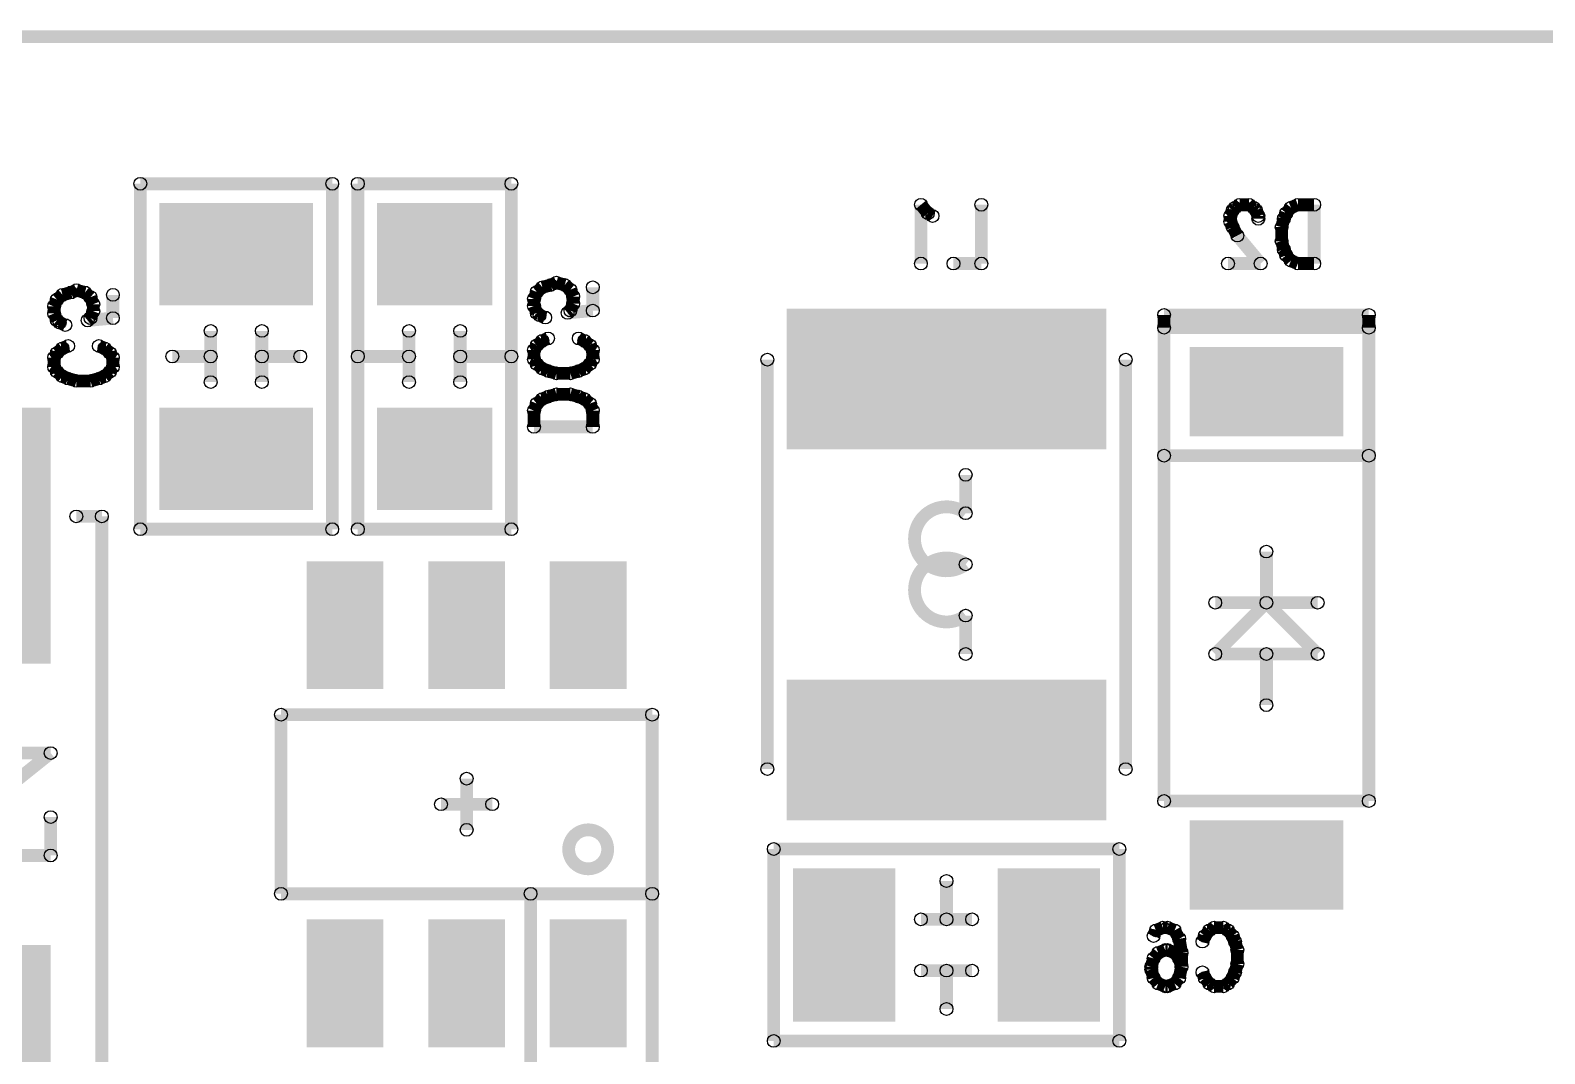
# Model space of a CAD drawing. Extents: x 100 to 134.1, y 89.7 to 148.
# Drawn here: x 114.59 to 126.42, y 140.05 to 148.05 of the extents above; entities that cross this region are included whole.
import ezdxf

# ---------------------------------------------------------------- set-up
doc = ezdxf.new("R2010")
doc.units = 0
doc.layers.get('0').update_dxf_attribs({"linetype": 'CONTINUOUS'})
doc.layers.add('MASK-BOTTOM_PHO', color=4, linetype='CONTINUOUS')
doc.layers.add('SILK-BOTTOM_PHO', color=5, linetype='CONTINUOUS')

# ---------------------------------------------------------------- blocks, each defined once
blk = doc.blocks.new('SQUARE_21')
blk.add_solid([(0.999998, 0.999998), (0.999998, -0.999998), (-0.999998, 0.999998), (-0.999998, -0.999998)])
blk = doc.blocks.new('SQUARE_10')
blk.add_solid([(0.350012, 0.350012), (0.350012, -0.350012), (-0.350012, 0.350012), (-0.350012, -0.350012)])
blk = doc.blocks.new('SQUARE_122')
blk.add_solid([(0.299974, 0.299974), (0.299974, -0.299974), (-0.299974, 0.299974), (-0.299974, -0.299974)])
blk = doc.blocks.new('SQUARE_152')
blk.add_solid([(0.550036, 0.550036), (0.550036, -0.550036), (-0.550036, 0.550036), (-0.550036, -0.550036)])
blk = doc.blocks.new('SQUARE_165')
blk.add_solid([(0.40005, 0.40005), (0.40005, -0.40005), (-0.40005, 0.40005), (-0.40005, -0.40005)])
blk = doc.blocks.new('ROUND_1')
blk.add_circle((0, 0), 0.05)

msp = doc.modelspace()

# ---------------------------------------------------------------- linework, layer by layer
at = {"layer": 'MASK-BOTTOM_PHO'}
for points, const_width in [([(131.99999, 147.999958), (102.00005, 147.999958)], 0.100076), ([(116.000022, 146.299936), (116.400072, 146.299936)], 0.8001), ([(117.700044, 146.299936), (117.80012, 146.299936)], 0.8001), ([(122.450098, 145.325084), (121.05005, 145.325084)], 1.100072), ([(124.000006, 145.225008), (124.499878, 145.225008)], 0.700024), ([(116.000022, 144.69999), (116.400072, 144.69999)], 0.8001), ([(117.700044, 144.69999), (117.80012, 144.69999)], 0.8001), ([(117.050058, 143.20012), (117.050058, 143.599916)], 0.599948), ([(118.000018, 143.20012), (118.000018, 143.599916)], 0.599948), ([(118.949978, 143.20012), (118.949978, 143.599916)], 0.599948), ([(122.450098, 142.424912), (121.05005, 142.424912)], 1.100072), ([(124.000006, 141.52499), (124.499878, 141.52499)], 0.700024), ([(120.949974, 141.100048), (120.949974, 140.699998)], 0.8001), ([(122.54992, 141.100048), (122.54992, 140.699998)], 0.8001), ([(117.050058, 140.400024), (117.050058, 140.800074)], 0.599948), ([(118.000018, 140.400024), (118.000018, 140.800074)], 0.599948), ([(118.949978, 140.400024), (118.949978, 140.800074)], 0.599948)]:
    msp.add_lwpolyline(points, dxfattribs=dict(at, const_width=const_width))
at = {"layer": 'SILK-BOTTOM_PHO', "const_width": 0.100076}
for points in [[(131.99999, 147.999958), (102.00005, 147.999958)], [(116.949982, 146.8501), (115.450112, 146.8501)], [(115.450112, 146.8501), (115.450112, 144.15008)], [(116.949982, 144.15008), (116.949982, 146.8501)], [(118.35003, 146.8501), (117.14988, 146.8501)], [(117.14988, 146.8501), (117.14988, 144.15008)], [(118.35003, 144.15008), (118.35003, 146.8501)], [(121.604532, 146.62023), (121.549922, 146.686016)], [(121.549922, 146.686016), (121.549922, 146.22653)], [(121.640854, 146.598386), (121.604532, 146.62023)], [(122.022616, 146.686016), (122.022616, 146.22653)], [(123.98629, 146.642074), (123.968256, 146.598386)], [(123.968256, 146.598386), (123.968256, 146.554698)], [(124.004578, 146.664172), (123.98629, 146.642074)], [(124.0409, 146.686016), (124.004578, 146.664172)], [(124.113544, 146.686016), (124.0409, 146.686016)], [(124.15012, 146.664172), (124.113544, 146.686016)], [(124.168154, 146.642074), (124.15012, 146.664172)], [(124.186442, 146.598386), (124.168154, 146.642074)], [(124.186442, 146.576542), (124.186442, 146.598386)], [(124.38634, 146.576542), (124.368306, 146.51101)], [(124.404628, 146.62023), (124.38634, 146.576542)], [(124.44095, 146.664172), (124.404628, 146.62023)], [(124.49556, 146.686016), (124.44095, 146.664172)], [(124.622814, 146.686016), (124.49556, 146.686016)], [(124.622814, 146.686016), (124.622814, 146.22653)], [(123.968256, 146.554698), (123.98629, 146.51101)], [(123.98629, 146.51101), (124.022612, 146.445224)], [(124.368306, 146.51101), (124.368306, 146.401536)], [(124.022612, 146.445224), (124.204476, 146.22653)], [(124.368306, 146.401536), (124.38634, 146.336004)], [(122.022616, 146.22653), (121.80443, 146.22653)], [(124.204476, 146.22653), (123.949968, 146.22653)], [(124.38634, 146.336004), (124.404628, 146.292062)], [(124.404628, 146.292062), (124.44095, 146.248374)], [(124.44095, 146.248374), (124.49556, 146.22653)], [(124.49556, 146.22653), (124.622814, 146.22653)], [(114.907822, 145.999962), (114.84229, 145.981928)], [(114.95151, 146.01825), (114.907822, 145.999962)], [(115.017296, 145.999962), (114.95151, 146.01825)], [(115.060984, 145.96364), (115.017296, 145.999962)], [(118.548404, 146.004534), (118.52656, 145.949924)], [(118.592092, 146.040856), (118.548404, 146.004534)], [(118.657878, 146.059144), (118.592092, 146.040856)], [(118.701566, 146.077178), (118.657878, 146.059144)], [(118.767098, 146.059144), (118.701566, 146.077178)], [(118.81104, 146.022822), (118.767098, 146.059144)], [(118.832884, 145.968212), (118.81104, 146.022822)], [(118.986046, 146.040856), (118.986046, 145.858992)], [(114.798348, 145.945352), (114.776504, 145.890996)], [(114.776504, 145.890996), (114.776504, 145.836386)], [(114.84229, 145.981928), (114.798348, 145.945352)], [(115.082828, 145.90903), (115.060984, 145.96364)], [(115.082828, 145.85442), (115.082828, 145.90903)], [(115.23599, 145.981928), (115.23599, 145.800064)], [(118.52656, 145.949924), (118.52656, 145.895568)], [(118.52656, 145.895568), (118.548404, 145.840958)], [(118.81104, 145.858992), (118.832884, 145.913602)], [(118.832884, 145.913602), (118.832884, 145.968212)], [(114.776504, 145.836386), (114.798348, 145.781776)], [(114.798348, 145.781776), (114.820192, 145.763742)], [(114.820192, 145.763742), (114.864134, 145.745454)], [(115.23599, 145.800064), (115.03914, 145.781776)], [(115.03914, 145.781776), (115.060984, 145.800064)], [(115.060984, 145.800064), (115.082828, 145.85442)], [(118.548404, 145.840958), (118.570248, 145.82267)], [(118.570248, 145.82267), (118.613936, 145.804636)], [(118.986046, 145.858992), (118.788942, 145.840958)], [(118.788942, 145.840958), (118.81104, 145.858992)], [(125.050042, 145.824956), (123.450096, 145.824956)], [(123.450096, 145.824956), (123.450096, 145.72488)], [(125.050042, 145.72488), (125.050042, 145.824956)], [(116.000022, 145.299938), (116.000022, 145.699988)], [(116.400072, 145.299938), (116.400072, 145.699988)], [(117.54993, 145.299938), (117.54993, 145.699988)], [(117.94998, 145.299938), (117.94998, 145.699988)], [(118.592092, 145.622772), (118.636034, 145.640806)], [(118.876572, 145.640806), (118.92026, 145.622772)], [(125.050042, 145.72488), (123.450096, 145.72488)], [(123.450096, 145.72488), (123.450096, 144.724882)], [(125.050042, 144.724882), (125.050042, 145.72488)], [(114.776504, 145.490946), (114.798348, 145.527268)], [(114.798348, 145.527268), (114.84229, 145.56359)], [(114.84229, 145.56359), (114.885978, 145.581878)], [(115.126516, 145.581878), (115.170204, 145.56359)], [(115.170204, 145.56359), (115.214146, 145.527268)], [(115.214146, 145.527268), (115.23599, 145.490946)], [(118.52656, 145.549874), (118.548404, 145.58645)], [(118.52656, 145.47723), (118.52656, 145.549874)], [(118.548404, 145.58645), (118.592092, 145.622772)], [(118.92026, 145.622772), (118.963948, 145.58645)], [(118.963948, 145.58645), (118.986046, 145.549874)], [(118.986046, 145.549874), (118.986046, 145.47723)], [(114.776504, 145.418302), (114.776504, 145.490946)], [(114.798348, 145.381726), (114.776504, 145.418302)], [(115.23599, 145.418302), (115.214146, 145.381726)], [(115.23599, 145.490946), (115.23599, 145.418302)], [(116.000022, 145.50009), (115.700048, 145.50009)], [(116.400072, 145.50009), (116.700046, 145.50009)], [(117.14988, 145.50009), (117.54993, 145.50009)], [(118.35003, 145.50009), (117.94998, 145.50009)], [(118.548404, 145.440908), (118.52656, 145.47723)], [(118.592092, 145.404586), (118.548404, 145.440908)], [(118.636034, 145.386298), (118.592092, 145.404586)], [(118.92026, 145.404586), (118.876572, 145.386298)], [(118.963948, 145.440908), (118.92026, 145.404586)], [(118.986046, 145.47723), (118.963948, 145.440908)], [(120.350026, 145.474944), (120.350026, 142.275052)], [(123.150122, 142.275052), (123.150122, 145.474944)], [(114.84229, 145.345404), (114.798348, 145.381726)], [(114.885978, 145.32737), (114.84229, 145.345404)], [(114.95151, 145.309082), (114.885978, 145.32737)], [(115.060984, 145.309082), (114.95151, 145.309082)], [(115.126516, 145.32737), (115.060984, 145.309082)], [(115.170204, 145.345404), (115.126516, 145.32737)], [(115.214146, 145.381726), (115.170204, 145.345404)], [(118.701566, 145.368264), (118.636034, 145.386298)], [(118.81104, 145.368264), (118.701566, 145.368264)], [(118.876572, 145.386298), (118.81104, 145.368264)], [(118.592092, 145.168112), (118.548404, 145.13179)], [(118.636034, 145.1864), (118.592092, 145.168112)], [(118.701566, 145.204434), (118.636034, 145.1864)], [(118.81104, 145.204434), (118.701566, 145.204434)], [(118.876572, 145.1864), (118.81104, 145.204434)], [(118.92026, 145.168112), (118.876572, 145.1864)], [(118.963948, 145.13179), (118.92026, 145.168112)], [(118.548404, 145.13179), (118.52656, 145.07718)], [(118.52656, 145.07718), (118.52656, 144.949926)], [(118.986046, 145.07718), (118.963948, 145.13179)], [(118.986046, 144.949926), (118.986046, 145.07718)], [(118.986046, 144.949926), (118.52656, 144.949926)], [(125.050042, 144.724882), (123.450096, 144.724882)], [(123.450096, 144.724882), (123.450096, 142.025116)], [(125.050042, 142.025116), (125.050042, 144.724882)], [(121.899934, 144.275048), (121.899934, 144.575022)], [(114.949986, 144.249902), (115.149884, 144.249902)], [(115.149884, 144.249902), (115.149884, 139.649962)], [(115.450112, 144.15008), (116.949982, 144.15008)], [(117.14988, 144.15008), (118.35003, 144.15008)], [(124.249942, 143.575024), (124.249942, 143.975074)], [(124.649992, 143.575024), (123.849892, 143.575024)], [(123.849892, 143.174974), (124.249942, 143.575024)], [(124.249942, 143.575024), (124.649992, 143.174974)], [(121.899934, 143.474948), (121.899934, 143.174974)], [(124.649992, 143.174974), (123.849892, 143.174974)], [(124.249942, 143.174974), (124.249942, 142.774924)], [(119.450104, 142.699994), (116.549932, 142.699994)], [(116.549932, 142.699994), (116.549932, 141.299946)], [(119.450104, 141.299946), (119.450104, 142.699994)], [(112.750092, 142.40002), (114.750088, 142.40002)], [(114.750088, 142.40002), (113.75009, 141.59992)], [(118.000018, 142.200122), (118.000018, 141.800072)], [(118.199916, 141.99997), (117.80012, 141.99997)], [(123.450096, 142.025116), (125.050042, 142.025116)], [(114.750088, 141.59992), (114.750088, 141.899894)], [(123.100084, 141.649958), (120.400064, 141.649958)], [(120.400064, 141.649958), (120.400064, 140.150088)], [(123.100084, 140.150088), (123.100084, 141.649958)], [(112.750092, 141.59992), (114.750088, 141.59992)], [(121.750074, 141.100048), (121.750074, 141.400022)], [(116.549932, 141.299946), (119.450104, 141.299946)], [(119.450104, 141.299946), (118.49989, 141.299946)], [(118.49989, 141.299946), (118.49989, 139.949936)], [(119.450104, 139.949936), (119.450104, 141.299946)], [(121.549922, 141.100048), (121.949972, 141.100048)], [(123.368054, 140.970254), (123.386342, 141.013942)], [(123.386342, 141.013942), (123.440952, 141.03604)], [(123.440952, 141.03604), (123.477274, 141.03604)], [(123.477274, 141.03604), (123.531884, 141.013942)], [(123.531884, 141.013942), (123.568206, 140.94841)], [(123.768104, 140.970254), (123.804426, 141.013942)], [(123.804426, 141.013942), (123.841002, 141.03604)], [(123.841002, 141.03604), (123.913646, 141.03604)], [(123.913646, 141.03604), (123.949968, 141.013942)], [(123.949968, 141.013942), (123.98629, 140.970254)], [(123.568206, 140.94841), (123.58624, 140.838936)], [(123.75007, 140.926566), (123.768104, 140.970254)], [(123.98629, 140.970254), (124.004578, 140.926566)], [(124.004578, 140.926566), (124.022612, 140.861034)], [(123.35002, 140.729716), (123.368054, 140.795248)], [(123.368054, 140.795248), (123.40463, 140.838936)], [(123.40463, 140.838936), (123.458986, 140.861034)], [(123.458986, 140.861034), (123.477274, 140.861034)], [(123.477274, 140.861034), (123.531884, 140.838936)], [(123.531884, 140.838936), (123.568206, 140.795248)], [(123.568206, 140.795248), (123.58624, 140.729716)], [(123.58624, 140.838936), (123.58624, 140.729716)], [(124.022612, 140.861034), (124.022612, 140.75156)], [(121.549922, 140.699998), (121.949972, 140.699998)], [(121.750074, 140.699998), (121.750074, 140.400024)], [(123.35002, 140.707872), (123.35002, 140.729716)], [(123.368054, 140.642086), (123.35002, 140.707872)], [(123.58624, 140.729716), (123.568206, 140.642086)], [(123.768104, 140.642086), (123.75007, 140.686028)], [(124.004578, 140.686028), (123.98629, 140.642086)], [(124.022612, 140.75156), (124.004578, 140.686028)], [(123.40463, 140.598398), (123.368054, 140.642086)], [(123.458986, 140.576554), (123.40463, 140.598398)], [(123.477274, 140.576554), (123.458986, 140.576554)], [(123.531884, 140.598398), (123.477274, 140.576554)], [(123.568206, 140.642086), (123.531884, 140.598398)], [(123.804426, 140.598398), (123.768104, 140.642086)], [(123.841002, 140.576554), (123.804426, 140.598398)], [(123.913646, 140.576554), (123.841002, 140.576554)], [(123.949968, 140.598398), (123.913646, 140.576554)], [(123.98629, 140.642086), (123.949968, 140.598398)], [(120.400064, 140.150088), (123.100084, 140.150088)]]:
    msp.add_lwpolyline(points, dxfattribs=at)
for points in [[(121.89968, 144.275302, 1.99797), (121.900188, 143.874998)], [(121.900188, 143.874998, 1.99797), (121.89968, 143.474694)]]:
    msp.add_lwpolyline(points, format="xyb", dxfattribs=at)
msp.add_lwpolyline([(118.797578, 141.647672, 1), (119.102378, 141.647672, 1)], format="xyb", close=True, dxfattribs=at)

# ---------------------------------------------------------------- block references
at = {"layer": 'MASK-BOTTOM_PHO'}
for name, p in [('SQUARE_165', (116.000022, 146.299936)), ('SQUARE_165', (116.400072, 146.299936)), ('SQUARE_165', (117.700044, 146.299936)), ('SQUARE_165', (117.80012, 146.299936)), ('SQUARE_152', (121.05005, 145.325084)), ('SQUARE_152', (122.450098, 145.325084)), ('SQUARE_10', (124.000006, 145.225008)), ('SQUARE_10', (124.499878, 145.225008)), ('SQUARE_21', (113.75009, 144.100042)), ('SQUARE_165', (116.000022, 144.69999)), ('SQUARE_165', (116.400072, 144.69999)), ('SQUARE_165', (117.700044, 144.69999)), ('SQUARE_165', (117.80012, 144.69999)), ('SQUARE_122', (117.050058, 143.599916)), ('SQUARE_122', (118.000018, 143.599916)), ('SQUARE_122', (118.949978, 143.599916)), ('SQUARE_122', (117.050058, 143.20012)), ('SQUARE_122', (118.000018, 143.20012)), ('SQUARE_122', (118.949978, 143.20012)), ('SQUARE_152', (121.05005, 142.424912)), ('SQUARE_152', (122.450098, 142.424912)), ('SQUARE_10', (124.000006, 141.52499)), ('SQUARE_10', (124.499878, 141.52499)), ('SQUARE_165', (120.949974, 141.100048)), ('SQUARE_165', (122.54992, 141.100048)), ('SQUARE_122', (117.050058, 140.800074)), ('SQUARE_122', (118.000018, 140.800074)), ('SQUARE_122', (118.949978, 140.800074)), ('SQUARE_165', (120.949974, 140.699998)), ('SQUARE_165', (122.54992, 140.699998)), ('SQUARE_21', (113.75009, 139.899898)), ('SQUARE_122', (117.050058, 140.400024)), ('SQUARE_122', (118.000018, 140.400024)), ('SQUARE_122', (118.949978, 140.400024))]:
    msp.add_blockref(name, p, dxfattribs=at)
at = {"layer": 'SILK-BOTTOM_PHO'}
for p in [(115.450112, 146.8501), (116.949982, 146.8501), (117.14988, 146.8501), (118.35003, 146.8501), (121.549922, 146.686016), (121.604532, 146.62023), (121.640854, 146.598386), (122.022616, 146.686016), (123.968256, 146.598386), (123.98629, 146.642074), (124.004578, 146.664172), (124.0409, 146.686016), (124.113544, 146.686016), (124.15012, 146.664172), (124.168154, 146.642074), (124.186442, 146.598386), (124.186442, 146.576542), (124.38634, 146.576542), (124.404628, 146.62023), (124.44095, 146.664172), (124.49556, 146.686016), (124.622814, 146.686016), (124.622814, 146.686016), (123.968256, 146.554698), (123.98629, 146.51101), (124.368306, 146.51101), (124.022612, 146.445224), (124.368306, 146.401536), (121.549922, 146.22653), (121.80443, 146.22653), (122.022616, 146.22653), (123.949968, 146.22653), (124.204476, 146.22653), (124.38634, 146.336004), (124.404628, 146.292062), (124.44095, 146.248374), (124.49556, 146.22653), (124.622814, 146.22653), (124.622814, 146.22653), (114.907822, 145.999962), (114.95151, 146.01825), (115.017296, 145.999962), (118.548404, 146.004534), (118.592092, 146.040856), (118.657878, 146.059144), (118.701566, 146.077178), (118.767098, 146.059144), (118.81104, 146.022822), (118.986046, 146.040856), (114.776504, 145.890996), (114.798348, 145.945352), (114.84229, 145.981928), (115.060984, 145.96364), (115.082828, 145.90903), (115.23599, 145.981928), (118.52656, 145.949924), (118.52656, 145.895568), (118.832884, 145.968212), (118.832884, 145.913602), (114.776504, 145.836386), (114.798348, 145.781776), (114.820192, 145.763742), (114.864134, 145.745454), (115.03914, 145.781776), (115.060984, 145.800064), (115.082828, 145.85442), (115.23599, 145.800064), (118.548404, 145.840958), (118.570248, 145.82267), (118.613936, 145.804636), (118.788942, 145.840958), (118.81104, 145.858992), (118.986046, 145.858992), (123.450096, 145.824956), (125.050042, 145.824956), (116.000022, 145.699988), (116.400072, 145.699988), (117.54993, 145.699988), (117.94998, 145.699988), (118.636034, 145.640806), (118.876572, 145.640806), (123.450096, 145.72488), (123.450096, 145.72488), (125.050042, 145.72488), (125.050042, 145.72488), (114.798348, 145.527268), (114.84229, 145.56359), (114.885978, 145.581878), (115.126516, 145.581878), (115.170204, 145.56359), (115.214146, 145.527268), (118.52656, 145.549874), (118.548404, 145.58645), (118.592092, 145.622772), (118.92026, 145.622772), (118.963948, 145.58645), (118.986046, 145.549874), (114.776504, 145.490946), (114.776504, 145.418302), (115.23599, 145.490946), (115.23599, 145.418302), (115.700048, 145.50009), (116.000022, 145.50009), (116.400072, 145.50009), (116.700046, 145.50009), (117.14988, 145.50009), (117.54993, 145.50009), (117.94998, 145.50009), (118.35003, 145.50009), (118.52656, 145.47723), (118.548404, 145.440908), (118.592092, 145.404586), (118.92026, 145.404586), (118.963948, 145.440908), (118.986046, 145.47723), (120.350026, 145.474944), (123.150122, 145.474944), (114.798348, 145.381726), (114.84229, 145.345404), (114.885978, 145.32737), (114.95151, 145.309082), (115.060984, 145.309082), (115.126516, 145.32737), (115.170204, 145.345404), (115.214146, 145.381726), (116.000022, 145.299938), (116.400072, 145.299938), (117.54993, 145.299938), (117.94998, 145.299938), (118.636034, 145.386298), (118.701566, 145.368264), (118.81104, 145.368264), (118.876572, 145.386298), (118.592092, 145.168112), (118.636034, 145.1864), (118.701566, 145.204434), (118.81104, 145.204434), (118.876572, 145.1864), (118.92026, 145.168112), (118.52656, 145.07718), (118.548404, 145.13179), (118.963948, 145.13179), (118.986046, 145.07718), (118.52656, 144.949926), (118.52656, 144.949926), (118.986046, 144.949926), (118.986046, 144.949926), (123.450096, 144.724882), (123.450096, 144.724882), (125.050042, 144.724882), (125.050042, 144.724882), (121.899934, 144.575022), (114.949986, 144.249902), (115.149884, 144.249902), (121.89968, 144.275302), (121.899934, 144.275048), (115.450112, 144.15008), (116.949982, 144.15008), (116.949982, 144.15008), (117.14988, 144.15008), (118.35003, 144.15008), (118.35003, 144.15008), (124.249942, 143.975074), (121.900188, 143.874998), (121.900188, 143.874998), (123.849892, 143.575024), (124.249942, 143.575024), (124.249942, 143.575024), (124.649992, 143.575024), (121.89968, 143.474694), (121.899934, 143.474948), (121.899934, 143.174974), (123.849892, 143.174974), (124.249942, 143.174974), (124.649992, 143.174974), (124.649992, 143.174974), (116.549932, 142.699994), (119.450104, 142.699994), (124.249942, 142.774924), (114.750088, 142.40002), (118.000018, 142.200122), (120.350026, 142.275052), (123.150122, 142.275052), (117.80012, 141.99997), (118.199916, 141.99997), (123.450096, 142.025116), (125.050042, 142.025116), (125.050042, 142.025116), (114.750088, 141.899894), (118.000018, 141.800072), (120.400064, 141.649958), (123.100084, 141.649958), (114.750088, 141.59992), (121.750074, 141.400022), (116.549932, 141.299946), (118.49989, 141.299946), (119.450104, 141.299946), (119.450104, 141.299946), (119.450104, 141.299946), (121.549922, 141.100048), (121.750074, 141.100048), (121.949972, 141.100048), (123.386342, 141.013942), (123.440952, 141.03604), (123.477274, 141.03604), (123.531884, 141.013942), (123.804426, 141.013942), (123.841002, 141.03604), (123.913646, 141.03604), (123.949968, 141.013942), (123.368054, 140.970254), (123.568206, 140.94841), (123.75007, 140.926566), (123.768104, 140.970254), (123.98629, 140.970254), (124.004578, 140.926566), (123.368054, 140.795248), (123.368054, 140.795248), (123.40463, 140.838936), (123.40463, 140.838936), (123.458986, 140.861034), (123.477274, 140.861034), (123.531884, 140.838936), (123.531884, 140.838936), (123.568206, 140.795248), (123.58624, 140.838936), (123.58624, 140.838936), (124.022612, 140.861034), (121.549922, 140.699998), (121.750074, 140.699998), (121.949972, 140.699998), (123.35002, 140.729716), (123.35002, 140.707872), (123.58624, 140.729716), (123.58624, 140.729716), (123.75007, 140.686028), (124.004578, 140.686028), (124.022612, 140.75156), (123.368054, 140.642086), (123.368054, 140.642086), (123.40463, 140.598398), (123.458986, 140.576554), (123.477274, 140.576554), (123.531884, 140.598398), (123.568206, 140.642086), (123.768104, 140.642086), (123.804426, 140.598398), (123.841002, 140.576554), (123.913646, 140.576554), (123.949968, 140.598398), (123.98629, 140.642086), (121.750074, 140.400024), (120.400064, 140.150088), (120.400064, 140.150088), (123.100084, 140.150088)]:
    msp.add_blockref('ROUND_1', p, dxfattribs=at)

doc.saveas('drawing.dxf')
